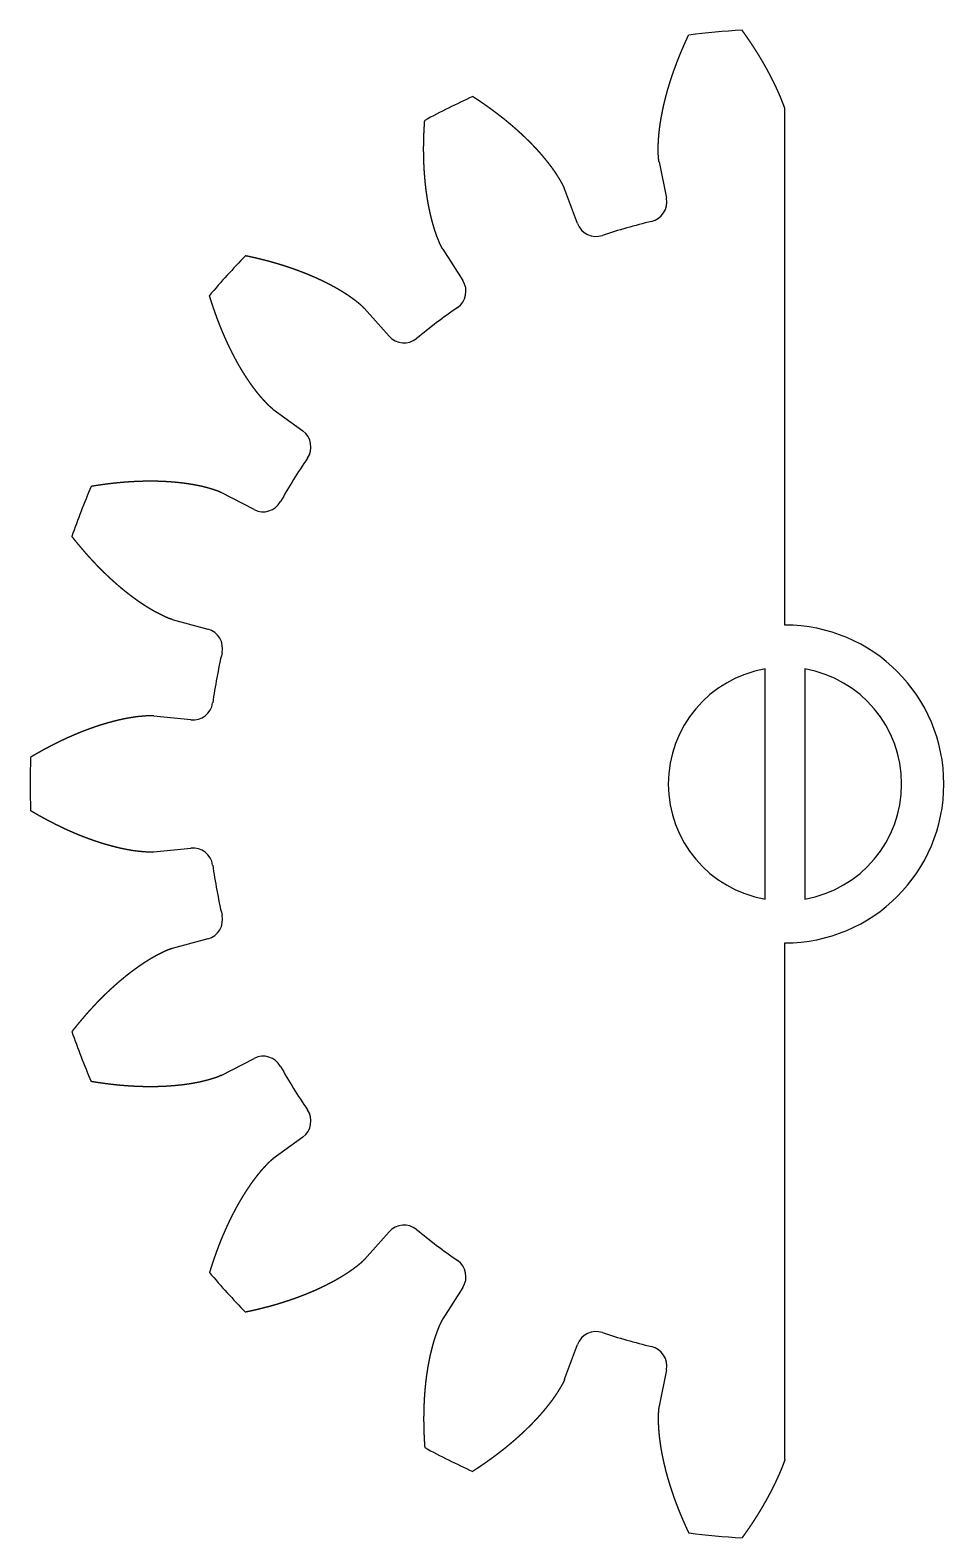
# Model space of a CAD drawing. Header units: millimetres. Extents: x -19 to 4, y -19 to 19.
import ezdxf

# ---------------------------------------------------------------- set-up
doc = ezdxf.new("R2010")
doc.units = ezdxf.units.MM
doc.layers.get('0').update_dxf_attribs({"linetype": 'CONTINUOUS'})

msp = doc.modelspace()

# ---------------------------------------------------------------- linework, layer by layer
for p, q in [((0, 4), (0, 17)), ((-3.169, 15.657), (-2.984, 14.741)), ((-5.223, 14.105), (-5.548, 14.98)), ((-8.611, 13.455), (-8.108, 12.668)), ((-9.965, 11.265), (-10.585, 11.965)), ((-12.89, 9.436), (-12.137, 8.883)), ((-13.362, 6.905), (-14.192, 7.333)), ((-15.428, 4.142), (-14.526, 3.899)), ((-14.954, 1.612), (-15.883, 1.711)), ((-15.883, -1.711), (-14.954, -1.612)), ((-14.526, -3.899), (-15.428, -4.142)), ((0, -17), (0, -4)), ((-14.192, -7.333), (-13.362, -6.905)), ((-12.137, -8.883), (-12.89, -9.436)), ((-10.585, -11.965), (-9.965, -11.265)), ((-8.108, -12.668), (-8.611, -13.455)), ((-5.548, -14.98), (-5.223, -14.105)), ((-2.984, -14.741), (-3.169, -15.657))]:
    msp.add_line(p, q)
for points in [[(-0.5, -2.895), (-0.5, 2.895, 0.842075)], [(0.5, 2.895), (0.5, -2.895, 0.842075)]]:
    msp.add_lwpolyline(points, format="xyb", close=True)
for centre, radius, start, end in [((0, 0), 19, 93.2614, 97.3268), ((0, 0), 19, 114.4379, 118.5033), ((-3.475, 14.643), 0.5, -76.6512, 11.3997), ((-4.754, 14.279), 0.5, 200.365, 288.4159), ((0, 0), 14.549, 103.3488, 108.4159), ((0, 0), 19, 135.6143, 139.6798), ((-8.529, 12.399), 0.5, -55.4747, 32.5762), ((0, 0), 14.549, 124.5253, 129.5924), ((-9.591, 11.597), 0.5, 221.5415, 309.5924), ((-12.432, 8.48), 0.5, -34.2983, 53.7526), ((0, 0), 14.549, 145.7017, 150.7688), ((0, 0), 19, 156.7908, 160.8563), ((-13.133, 7.349), 0.5, 242.718, 330.7688), ((-14.656, 3.416), 0.5, -13.1218, 74.9291), ((0, 0), 4, -90, 90), ((0, 0), 14.549, 166.8782, 171.9453), ((-14.901, 2.109), 0.5, 263.8944, 351.9453), ((0, 0), 19, 177.9673, 182.0327), ((-14.901, -2.109), 0.5, 8.0547, 96.1056), ((0, 0), 14.549, 188.0547, 193.1218), ((-14.656, -3.416), 0.5, -74.9291, 13.1218), ((0, 0), 19, 199.1437, 203.2092), ((-13.133, -7.349), 0.5, 29.2312, 117.282), ((0, 0), 14.549, 209.2312, 214.2983), ((-12.432, -8.48), 0.5, -53.7526, 34.2983), ((-9.591, -11.597), 0.5, 50.4076, 138.4585), ((0, 0), 14.549, 230.4076, 235.4747), ((-8.529, -12.399), 0.5, -32.5762, 55.4747), ((0, 0), 19, 220.3202, 224.3857), ((-4.754, -14.279), 0.5, 71.5841, 159.635), ((0, 0), 14.549, 251.5841, 256.6512), ((-3.475, -14.643), 0.5, -11.3997, 76.6512), ((0, 0), 19, 241.4967, 245.5621), ((0, 0), 19, 262.6732, 266.7386)]:
    msp.add_arc(centre, radius, start, end)
for points in [[(0, 17), (-0.002, 17.006), (-0.008, 17.021), (-0.016, 17.044), (-0.028, 17.076), (-0.044, 17.117), (-0.061, 17.16), (-0.078, 17.204), (-0.096, 17.247), (-0.114, 17.29), (-0.132, 17.334), (-0.151, 17.377), (-0.17, 17.42), (-0.19, 17.463), (-0.209, 17.506), (-0.23, 17.549), (-0.25, 17.592), (-0.271, 17.634), (-0.292, 17.677), (-0.313, 17.72), (-0.334, 17.763), (-0.356, 17.805), (-0.378, 17.848), (-0.401, 17.89), (-0.424, 17.932), (-0.447, 17.975), (-0.47, 18.017), (-0.494, 18.059), (-0.518, 18.101), (-0.542, 18.143), (-0.566, 18.185), (-0.591, 18.227), (-0.616, 18.269), (-0.641, 18.311), (-0.667, 18.353), (-0.693, 18.394), (-0.719, 18.436), (-0.745, 18.477), (-0.772, 18.519), (-0.798, 18.56), (-0.826, 18.601), (-0.853, 18.643), (-0.881, 18.684), (-0.908, 18.725), (-0.937, 18.766), (-0.965, 18.807), (-0.994, 18.847), (-1.022, 18.888), (-1.046, 18.921), (-1.063, 18.945), (-1.075, 18.961), (-1.081, 18.969)], [(0, -17), (-0.002, -17.006), (-0.008, -17.021), (-0.016, -17.044), (-0.028, -17.076), (-0.044, -17.117), (-0.061, -17.16), (-0.078, -17.204), (-0.096, -17.247), (-0.114, -17.29), (-0.132, -17.334), (-0.151, -17.377), (-0.17, -17.42), (-0.19, -17.463), (-0.209, -17.506), (-0.23, -17.549), (-0.25, -17.592), (-0.271, -17.634), (-0.292, -17.677), (-0.313, -17.72), (-0.334, -17.763), (-0.356, -17.805), (-0.378, -17.848), (-0.401, -17.89), (-0.424, -17.932), (-0.447, -17.975), (-0.47, -18.017), (-0.494, -18.059), (-0.518, -18.101), (-0.542, -18.143), (-0.566, -18.185), (-0.591, -18.227), (-0.616, -18.269), (-0.641, -18.311), (-0.667, -18.353), (-0.693, -18.394), (-0.719, -18.436), (-0.745, -18.477), (-0.772, -18.519), (-0.798, -18.56), (-0.826, -18.601), (-0.853, -18.643), (-0.881, -18.684), (-0.908, -18.725), (-0.937, -18.766), (-0.965, -18.807), (-0.994, -18.847), (-1.022, -18.888), (-1.046, -18.921), (-1.063, -18.945), (-1.075, -18.961), (-1.081, -18.969)]]:
    msp.add_open_spline(points, degree=5, knots=[0.3330675, 0.3330675, 0.3330675, 0.3330675, 0.3330675, 0.3330675, 0.3428571, 0.3571429, 0.3714286, 0.3857143, 0.4, 0.4142857, 0.4285714, 0.4428571, 0.4571429, 0.4714286, 0.4857143, 0.5, 0.5142857, 0.5285714, 0.5428571, 0.5571429, 0.5714286, 0.5857143, 0.6, 0.6142857, 0.6285714, 0.6428571, 0.6571429, 0.6714286, 0.6857143, 0.7, 0.7142857, 0.7285714, 0.7428571, 0.7571429, 0.7714286, 0.7857143, 0.8, 0.8142857, 0.8285714, 0.8428571, 0.8571429, 0.8714286, 0.8857143, 0.9, 0.9142857, 0.9285714, 0.9428571, 0.9571429, 0.9714286, 0.9857143, 1, 1, 1, 1, 1, 1])
for points in [[(-3.169, 15.657), (-3.171, 15.666), (-3.174, 15.684), (-3.178, 15.71), (-3.182, 15.745), (-3.186, 15.79), (-3.188, 15.834), (-3.189, 15.879), (-3.189, 15.924), (-3.19, 15.969), (-3.19, 16.014), (-3.189, 16.059), (-3.188, 16.104), (-3.186, 16.15), (-3.184, 16.195), (-3.181, 16.24), (-3.177, 16.286), (-3.173, 16.331), (-3.169, 16.377), (-3.164, 16.422), (-3.159, 16.468), (-3.153, 16.513), (-3.147, 16.559), (-3.14, 16.605), (-3.134, 16.65), (-3.126, 16.696), (-3.119, 16.742), (-3.11, 16.788), (-3.102, 16.834), (-3.093, 16.879), (-3.084, 16.925), (-3.075, 16.971), (-3.065, 17.017), (-3.055, 17.063), (-3.044, 17.109), (-3.033, 17.154), (-3.022, 17.2), (-3.011, 17.246), (-2.999, 17.292), (-2.987, 17.338), (-2.974, 17.384), (-2.962, 17.43), (-2.949, 17.476), (-2.935, 17.522), (-2.921, 17.567), (-2.908, 17.613), (-2.893, 17.659), (-2.879, 17.705), (-2.864, 17.751), (-2.849, 17.797), (-2.833, 17.842), (-2.817, 17.888), (-2.801, 17.934), (-2.785, 17.98), (-2.768, 18.026), (-2.751, 18.071), (-2.734, 18.117), (-2.717, 18.163), (-2.699, 18.208), (-2.681, 18.254), (-2.663, 18.3), (-2.644, 18.345), (-2.626, 18.391), (-2.607, 18.436), (-2.587, 18.482), (-2.568, 18.527), (-2.548, 18.573), (-2.528, 18.618), (-2.507, 18.664), (-2.487, 18.709), (-2.466, 18.754), (-2.449, 18.791), (-2.436, 18.818), (-2.427, 18.836), (-2.423, 18.845)], [(-5.548, 14.98), (-5.551, 14.989), (-5.558, 15.005), (-5.568, 15.03), (-5.583, 15.062), (-5.604, 15.102), (-5.626, 15.141), (-5.648, 15.179), (-5.671, 15.218), (-5.695, 15.256), (-5.719, 15.295), (-5.743, 15.333), (-5.767, 15.37), (-5.793, 15.408), (-5.819, 15.445), (-5.845, 15.482), (-5.872, 15.519), (-5.9, 15.555), (-5.927, 15.592), (-5.955, 15.628), (-5.984, 15.664), (-6.013, 15.7), (-6.042, 15.735), (-6.071, 15.771), (-6.101, 15.806), (-6.131, 15.841), (-6.162, 15.876), (-6.193, 15.911), (-6.224, 15.945), (-6.256, 15.98), (-6.288, 16.014), (-6.32, 16.048), (-6.352, 16.082), (-6.385, 16.115), (-6.418, 16.149), (-6.452, 16.182), (-6.485, 16.215), (-6.519, 16.248), (-6.553, 16.281), (-6.588, 16.313), (-6.623, 16.346), (-6.658, 16.378), (-6.693, 16.41), (-6.728, 16.442), (-6.764, 16.474), (-6.8, 16.506), (-6.836, 16.537), (-6.873, 16.568), (-6.91, 16.6), (-6.947, 16.631), (-6.984, 16.661), (-7.022, 16.692), (-7.059, 16.723), (-7.097, 16.753), (-7.135, 16.783), (-7.174, 16.813), (-7.213, 16.843), (-7.251, 16.872), (-7.291, 16.902), (-7.33, 16.931), (-7.369, 16.96), (-7.409, 16.989), (-7.449, 17.018), (-7.489, 17.047), (-7.53, 17.076), (-7.57, 17.104), (-7.611, 17.132), (-7.652, 17.16), (-7.693, 17.188), (-7.735, 17.216), (-7.777, 17.243), (-7.81, 17.265), (-7.835, 17.282), (-7.852, 17.292), (-7.86, 17.298)], [(-8.611, 13.455), (-8.616, 13.463), (-8.625, 13.478), (-8.639, 13.501), (-8.655, 13.533), (-8.675, 13.573), (-8.693, 13.614), (-8.71, 13.655), (-8.726, 13.697), (-8.743, 13.738), (-8.759, 13.781), (-8.775, 13.823), (-8.79, 13.865), (-8.805, 13.908), (-8.819, 13.951), (-8.833, 13.995), (-8.846, 14.038), (-8.858, 14.082), (-8.871, 14.126), (-8.882, 14.17), (-8.894, 14.215), (-8.905, 14.259), (-8.916, 14.304), (-8.927, 14.349), (-8.937, 14.394), (-8.946, 14.439), (-8.956, 14.485), (-8.965, 14.53), (-8.974, 14.576), (-8.982, 14.622), (-8.99, 14.668), (-8.998, 14.714), (-9.005, 14.761), (-9.012, 14.807), (-9.019, 14.854), (-9.026, 14.9), (-9.032, 14.947), (-9.038, 14.994), (-9.043, 15.041), (-9.048, 15.088), (-9.053, 15.136), (-9.058, 15.183), (-9.062, 15.23), (-9.066, 15.278), (-9.07, 15.326), (-9.074, 15.374), (-9.077, 15.422), (-9.08, 15.47), (-9.083, 15.518), (-9.085, 15.566), (-9.087, 15.614), (-9.089, 15.663), (-9.091, 15.711), (-9.092, 15.76), (-9.093, 15.808), (-9.094, 15.857), (-9.094, 15.906), (-9.095, 15.955), (-9.095, 16.004), (-9.094, 16.053), (-9.094, 16.102), (-9.093, 16.151), (-9.092, 16.2), (-9.09, 16.25), (-9.089, 16.299), (-9.087, 16.349), (-9.085, 16.398), (-9.083, 16.448), (-9.08, 16.498), (-9.077, 16.547), (-9.074, 16.597), (-9.071, 16.637), (-9.069, 16.667), (-9.068, 16.687), (-9.067, 16.697)], [(-10.585, 11.965), (-10.591, 11.971), (-10.603, 11.984), (-10.622, 12.004), (-10.647, 12.028), (-10.681, 12.058), (-10.715, 12.086), (-10.75, 12.114), (-10.786, 12.142), (-10.821, 12.169), (-10.857, 12.196), (-10.894, 12.223), (-10.93, 12.249), (-10.968, 12.275), (-11.005, 12.3), (-11.043, 12.325), (-11.082, 12.35), (-11.12, 12.374), (-11.159, 12.398), (-11.199, 12.421), (-11.238, 12.445), (-11.278, 12.468), (-11.318, 12.49), (-11.358, 12.513), (-11.399, 12.535), (-11.44, 12.557), (-11.481, 12.578), (-11.522, 12.599), (-11.564, 12.62), (-11.606, 12.641), (-11.648, 12.661), (-11.69, 12.681), (-11.733, 12.701), (-11.775, 12.72), (-11.818, 12.74), (-11.862, 12.759), (-11.905, 12.777), (-11.948, 12.796), (-11.992, 12.814), (-12.036, 12.832), (-12.08, 12.85), (-12.124, 12.867), (-12.169, 12.884), (-12.214, 12.901), (-12.259, 12.918), (-12.304, 12.935), (-12.349, 12.951), (-12.394, 12.967), (-12.44, 12.983), (-12.485, 12.998), (-12.531, 13.013), (-12.577, 13.028), (-12.623, 13.043), (-12.67, 13.058), (-12.716, 13.072), (-12.763, 13.086), (-12.81, 13.1), (-12.857, 13.114), (-12.904, 13.127), (-12.951, 13.14), (-12.999, 13.153), (-13.046, 13.166), (-13.094, 13.178), (-13.142, 13.19), (-13.19, 13.202), (-13.238, 13.214), (-13.286, 13.226), (-13.334, 13.237), (-13.383, 13.248), (-13.432, 13.259), (-13.48, 13.27), (-13.519, 13.278), (-13.549, 13.284), (-13.568, 13.288), (-13.578, 13.29)], [(-12.89, 9.436), (-12.897, 9.441), (-12.912, 9.452), (-12.933, 9.469), (-12.96, 9.492), (-12.992, 9.523), (-13.023, 9.554), (-13.054, 9.587), (-13.085, 9.619), (-13.115, 9.652), (-13.146, 9.686), (-13.176, 9.719), (-13.205, 9.754), (-13.235, 9.788), (-13.263, 9.823), (-13.292, 9.859), (-13.32, 9.895), (-13.347, 9.931), (-13.375, 9.968), (-13.402, 10.005), (-13.428, 10.042), (-13.455, 10.079), (-13.481, 10.117), (-13.507, 10.155), (-13.533, 10.194), (-13.558, 10.233), (-13.584, 10.272), (-13.609, 10.311), (-13.633, 10.35), (-13.658, 10.39), (-13.682, 10.43), (-13.706, 10.47), (-13.729, 10.511), (-13.753, 10.552), (-13.776, 10.592), (-13.799, 10.634), (-13.821, 10.675), (-13.844, 10.717), (-13.866, 10.759), (-13.888, 10.801), (-13.91, 10.843), (-13.931, 10.886), (-13.952, 10.928), (-13.973, 10.971), (-13.994, 11.014), (-14.015, 11.058), (-14.035, 11.101), (-14.055, 11.145), (-14.075, 11.189), (-14.095, 11.233), (-14.114, 11.277), (-14.133, 11.322), (-14.152, 11.366), (-14.171, 11.411), (-14.19, 11.456), (-14.208, 11.501), (-14.226, 11.547), (-14.244, 11.592), (-14.262, 11.638), (-14.279, 11.684), (-14.296, 11.73), (-14.313, 11.776), (-14.33, 11.822), (-14.347, 11.869), (-14.363, 11.915), (-14.379, 11.962), (-14.395, 12.009), (-14.411, 12.056), (-14.426, 12.103), (-14.442, 12.151), (-14.457, 12.198), (-14.469, 12.237), (-14.478, 12.265), (-14.483, 12.285), (-14.486, 12.294)], [(-14.192, 7.333), (-14.2, 7.337), (-14.216, 7.345), (-14.241, 7.356), (-14.273, 7.37), (-14.315, 7.385), (-14.358, 7.399), (-14.4, 7.413), (-14.443, 7.425), (-14.487, 7.438), (-14.53, 7.45), (-14.573, 7.462), (-14.617, 7.473), (-14.661, 7.484), (-14.705, 7.494), (-14.75, 7.504), (-14.795, 7.513), (-14.839, 7.521), (-14.884, 7.529), (-14.93, 7.537), (-14.975, 7.545), (-15.02, 7.552), (-15.066, 7.558), (-15.111, 7.565), (-15.157, 7.571), (-15.203, 7.576), (-15.249, 7.581), (-15.296, 7.586), (-15.342, 7.59), (-15.388, 7.594), (-15.435, 7.598), (-15.482, 7.602), (-15.529, 7.605), (-15.575, 7.608), (-15.622, 7.61), (-15.669, 7.612), (-15.717, 7.614), (-15.764, 7.616), (-15.811, 7.617), (-15.859, 7.618), (-15.906, 7.618), (-15.954, 7.618), (-16.002, 7.618), (-16.049, 7.618), (-16.097, 7.618), (-16.145, 7.617), (-16.193, 7.615), (-16.241, 7.614), (-16.289, 7.612), (-16.338, 7.61), (-16.386, 7.608), (-16.434, 7.605), (-16.483, 7.602), (-16.531, 7.599), (-16.58, 7.596), (-16.628, 7.592), (-16.677, 7.588), (-16.726, 7.584), (-16.775, 7.579), (-16.823, 7.574), (-16.872, 7.569), (-16.921, 7.564), (-16.97, 7.558), (-17.019, 7.552), (-17.068, 7.546), (-17.117, 7.54), (-17.167, 7.533), (-17.216, 7.526), (-17.265, 7.519), (-17.314, 7.512), (-17.364, 7.504), (-17.403, 7.498), (-17.433, 7.493), (-17.452, 7.489), (-17.462, 7.488)], [(-15.428, 4.142), (-15.437, 4.145), (-15.454, 4.149), (-15.48, 4.157), (-15.513, 4.169), (-15.555, 4.186), (-15.595, 4.205), (-15.636, 4.224), (-15.676, 4.243), (-15.717, 4.263), (-15.757, 4.283), (-15.797, 4.303), (-15.837, 4.325), (-15.877, 4.346), (-15.916, 4.369), (-15.955, 4.392), (-15.995, 4.415), (-16.033, 4.439), (-16.072, 4.463), (-16.111, 4.488), (-16.149, 4.513), (-16.188, 4.538), (-16.226, 4.564), (-16.264, 4.59), (-16.302, 4.617), (-16.339, 4.644), (-16.377, 4.671), (-16.414, 4.699), (-16.452, 4.726), (-16.489, 4.755), (-16.526, 4.783), (-16.562, 4.812), (-16.599, 4.841), (-16.636, 4.871), (-16.672, 4.901), (-16.708, 4.931), (-16.744, 4.961), (-16.78, 4.992), (-16.816, 5.023), (-16.852, 5.055), (-16.887, 5.086), (-16.923, 5.118), (-16.958, 5.15), (-16.993, 5.183), (-17.028, 5.215), (-17.063, 5.248), (-17.097, 5.281), (-17.132, 5.315), (-17.166, 5.349), (-17.201, 5.383), (-17.235, 5.417), (-17.269, 5.451), (-17.303, 5.486), (-17.336, 5.521), (-17.37, 5.557), (-17.403, 5.592), (-17.436, 5.628), (-17.47, 5.664), (-17.503, 5.7), (-17.535, 5.736), (-17.568, 5.773), (-17.601, 5.81), (-17.633, 5.847), (-17.665, 5.885), (-17.697, 5.922), (-17.729, 5.96), (-17.761, 5.998), (-17.793, 6.036), (-17.825, 6.075), (-17.856, 6.113), (-17.887, 6.152), (-17.912, 6.184), (-17.931, 6.207), (-17.943, 6.223), (-17.949, 6.231)], [(-15.883, 1.711), (-15.892, 1.712), (-15.91, 1.713), (-15.936, 1.715), (-15.972, 1.716), (-16.016, 1.715), (-16.061, 1.713), (-16.106, 1.71), (-16.15, 1.706), (-16.195, 1.703), (-16.24, 1.698), (-16.285, 1.694), (-16.33, 1.688), (-16.375, 1.683), (-16.42, 1.676), (-16.465, 1.669), (-16.509, 1.661), (-16.554, 1.653), (-16.599, 1.644), (-16.644, 1.635), (-16.689, 1.626), (-16.734, 1.616), (-16.779, 1.606), (-16.824, 1.595), (-16.869, 1.584), (-16.913, 1.572), (-16.958, 1.56), (-17.003, 1.548), (-17.048, 1.536), (-17.093, 1.523), (-17.138, 1.509), (-17.182, 1.496), (-17.227, 1.482), (-17.272, 1.467), (-17.317, 1.453), (-17.361, 1.438), (-17.406, 1.422), (-17.45, 1.407), (-17.495, 1.391), (-17.54, 1.374), (-17.584, 1.358), (-17.629, 1.341), (-17.673, 1.324), (-17.718, 1.306), (-17.762, 1.288), (-17.806, 1.27), (-17.851, 1.251), (-17.895, 1.233), (-17.939, 1.214), (-17.984, 1.194), (-18.028, 1.175), (-18.072, 1.155), (-18.116, 1.135), (-18.16, 1.114), (-18.204, 1.093), (-18.248, 1.072), (-18.292, 1.051), (-18.336, 1.029), (-18.38, 1.008), (-18.423, 0.985), (-18.467, 0.963), (-18.511, 0.94), (-18.555, 0.917), (-18.598, 0.894), (-18.642, 0.871), (-18.685, 0.847), (-18.729, 0.823), (-18.772, 0.799), (-18.815, 0.774), (-18.859, 0.75), (-18.902, 0.725), (-18.936, 0.705), (-18.962, 0.689), (-18.979, 0.679), (-18.988, 0.674)], [(-15.883, -1.711), (-15.892, -1.712), (-15.91, -1.713), (-15.936, -1.715), (-15.972, -1.716), (-16.016, -1.715), (-16.061, -1.713), (-16.106, -1.71), (-16.15, -1.706), (-16.195, -1.703), (-16.24, -1.698), (-16.285, -1.694), (-16.33, -1.688), (-16.375, -1.683), (-16.42, -1.676), (-16.465, -1.669), (-16.509, -1.661), (-16.554, -1.653), (-16.599, -1.644), (-16.644, -1.635), (-16.689, -1.626), (-16.734, -1.616), (-16.779, -1.606), (-16.824, -1.595), (-16.869, -1.584), (-16.913, -1.572), (-16.958, -1.56), (-17.003, -1.548), (-17.048, -1.536), (-17.093, -1.523), (-17.138, -1.509), (-17.182, -1.496), (-17.227, -1.482), (-17.272, -1.467), (-17.317, -1.453), (-17.361, -1.438), (-17.406, -1.422), (-17.45, -1.407), (-17.495, -1.391), (-17.54, -1.374), (-17.584, -1.358), (-17.629, -1.341), (-17.673, -1.324), (-17.718, -1.306), (-17.762, -1.288), (-17.806, -1.27), (-17.851, -1.251), (-17.895, -1.233), (-17.939, -1.214), (-17.984, -1.194), (-18.028, -1.175), (-18.072, -1.155), (-18.116, -1.135), (-18.16, -1.114), (-18.204, -1.093), (-18.248, -1.072), (-18.292, -1.051), (-18.336, -1.029), (-18.38, -1.008), (-18.423, -0.985), (-18.467, -0.963), (-18.511, -0.94), (-18.555, -0.917), (-18.598, -0.894), (-18.642, -0.871), (-18.685, -0.847), (-18.729, -0.823), (-18.772, -0.799), (-18.815, -0.774), (-18.859, -0.75), (-18.902, -0.725), (-18.936, -0.705), (-18.962, -0.689), (-18.979, -0.679), (-18.988, -0.674)], [(-15.428, -4.142), (-15.437, -4.145), (-15.454, -4.149), (-15.48, -4.157), (-15.513, -4.169), (-15.555, -4.186), (-15.595, -4.205), (-15.636, -4.224), (-15.676, -4.243), (-15.717, -4.263), (-15.757, -4.283), (-15.797, -4.303), (-15.837, -4.325), (-15.877, -4.346), (-15.916, -4.369), (-15.955, -4.392), (-15.995, -4.415), (-16.033, -4.439), (-16.072, -4.463), (-16.111, -4.488), (-16.149, -4.513), (-16.188, -4.538), (-16.226, -4.564), (-16.264, -4.59), (-16.302, -4.617), (-16.339, -4.644), (-16.377, -4.671), (-16.414, -4.699), (-16.452, -4.726), (-16.489, -4.755), (-16.526, -4.783), (-16.562, -4.812), (-16.599, -4.841), (-16.636, -4.871), (-16.672, -4.901), (-16.708, -4.931), (-16.744, -4.961), (-16.78, -4.992), (-16.816, -5.023), (-16.852, -5.055), (-16.887, -5.086), (-16.923, -5.118), (-16.958, -5.15), (-16.993, -5.183), (-17.028, -5.215), (-17.063, -5.248), (-17.097, -5.281), (-17.132, -5.315), (-17.166, -5.349), (-17.201, -5.383), (-17.235, -5.417), (-17.269, -5.451), (-17.303, -5.486), (-17.336, -5.521), (-17.37, -5.557), (-17.403, -5.592), (-17.436, -5.628), (-17.47, -5.664), (-17.503, -5.7), (-17.535, -5.736), (-17.568, -5.773), (-17.601, -5.81), (-17.633, -5.847), (-17.665, -5.885), (-17.697, -5.922), (-17.729, -5.96), (-17.761, -5.998), (-17.793, -6.036), (-17.825, -6.075), (-17.856, -6.113), (-17.887, -6.152), (-17.912, -6.184), (-17.931, -6.207), (-17.943, -6.223), (-17.949, -6.231)], [(-14.192, -7.333), (-14.2, -7.337), (-14.216, -7.345), (-14.241, -7.356), (-14.273, -7.37), (-14.315, -7.385), (-14.358, -7.399), (-14.4, -7.413), (-14.443, -7.425), (-14.487, -7.438), (-14.53, -7.45), (-14.573, -7.462), (-14.617, -7.473), (-14.661, -7.484), (-14.705, -7.494), (-14.75, -7.504), (-14.795, -7.513), (-14.839, -7.521), (-14.884, -7.529), (-14.93, -7.537), (-14.975, -7.545), (-15.02, -7.552), (-15.066, -7.558), (-15.111, -7.565), (-15.157, -7.571), (-15.203, -7.576), (-15.249, -7.581), (-15.296, -7.586), (-15.342, -7.59), (-15.388, -7.594), (-15.435, -7.598), (-15.482, -7.602), (-15.529, -7.605), (-15.575, -7.608), (-15.622, -7.61), (-15.669, -7.612), (-15.717, -7.614), (-15.764, -7.616), (-15.811, -7.617), (-15.859, -7.618), (-15.906, -7.618), (-15.954, -7.618), (-16.002, -7.618), (-16.049, -7.618), (-16.097, -7.618), (-16.145, -7.617), (-16.193, -7.615), (-16.241, -7.614), (-16.289, -7.612), (-16.338, -7.61), (-16.386, -7.608), (-16.434, -7.605), (-16.483, -7.602), (-16.531, -7.599), (-16.58, -7.596), (-16.628, -7.592), (-16.677, -7.588), (-16.726, -7.584), (-16.775, -7.579), (-16.823, -7.574), (-16.872, -7.569), (-16.921, -7.564), (-16.97, -7.558), (-17.019, -7.552), (-17.068, -7.546), (-17.117, -7.54), (-17.167, -7.533), (-17.216, -7.526), (-17.265, -7.519), (-17.314, -7.512), (-17.364, -7.504), (-17.403, -7.498), (-17.433, -7.493), (-17.452, -7.489), (-17.462, -7.488)], [(-12.89, -9.436), (-12.897, -9.441), (-12.912, -9.452), (-12.933, -9.469), (-12.96, -9.492), (-12.992, -9.523), (-13.023, -9.554), (-13.054, -9.587), (-13.085, -9.619), (-13.115, -9.652), (-13.146, -9.686), (-13.176, -9.719), (-13.205, -9.754), (-13.235, -9.788), (-13.263, -9.823), (-13.292, -9.859), (-13.32, -9.895), (-13.347, -9.931), (-13.375, -9.968), (-13.402, -10.005), (-13.428, -10.042), (-13.455, -10.079), (-13.481, -10.117), (-13.507, -10.155), (-13.533, -10.194), (-13.558, -10.233), (-13.584, -10.272), (-13.609, -10.311), (-13.633, -10.35), (-13.658, -10.39), (-13.682, -10.43), (-13.706, -10.47), (-13.729, -10.511), (-13.753, -10.552), (-13.776, -10.592), (-13.799, -10.634), (-13.821, -10.675), (-13.844, -10.717), (-13.866, -10.759), (-13.888, -10.801), (-13.91, -10.843), (-13.931, -10.886), (-13.952, -10.928), (-13.973, -10.971), (-13.994, -11.014), (-14.015, -11.058), (-14.035, -11.101), (-14.055, -11.145), (-14.075, -11.189), (-14.095, -11.233), (-14.114, -11.277), (-14.133, -11.322), (-14.152, -11.366), (-14.171, -11.411), (-14.19, -11.456), (-14.208, -11.501), (-14.226, -11.547), (-14.244, -11.592), (-14.262, -11.638), (-14.279, -11.684), (-14.296, -11.73), (-14.313, -11.776), (-14.33, -11.822), (-14.347, -11.869), (-14.363, -11.915), (-14.379, -11.962), (-14.395, -12.009), (-14.411, -12.056), (-14.426, -12.103), (-14.442, -12.151), (-14.457, -12.198), (-14.469, -12.237), (-14.478, -12.265), (-14.483, -12.285), (-14.486, -12.294)], [(-10.585, -11.965), (-10.591, -11.971), (-10.603, -11.984), (-10.622, -12.004), (-10.647, -12.028), (-10.681, -12.058), (-10.715, -12.086), (-10.75, -12.114), (-10.786, -12.142), (-10.821, -12.169), (-10.857, -12.196), (-10.894, -12.223), (-10.93, -12.249), (-10.968, -12.275), (-11.005, -12.3), (-11.043, -12.325), (-11.082, -12.35), (-11.12, -12.374), (-11.159, -12.398), (-11.199, -12.421), (-11.238, -12.445), (-11.278, -12.468), (-11.318, -12.49), (-11.358, -12.513), (-11.399, -12.535), (-11.44, -12.557), (-11.481, -12.578), (-11.522, -12.599), (-11.564, -12.62), (-11.606, -12.641), (-11.648, -12.661), (-11.69, -12.681), (-11.733, -12.701), (-11.775, -12.72), (-11.818, -12.74), (-11.862, -12.759), (-11.905, -12.777), (-11.948, -12.796), (-11.992, -12.814), (-12.036, -12.832), (-12.08, -12.85), (-12.124, -12.867), (-12.169, -12.884), (-12.214, -12.901), (-12.259, -12.918), (-12.304, -12.935), (-12.349, -12.951), (-12.394, -12.967), (-12.44, -12.983), (-12.485, -12.998), (-12.531, -13.013), (-12.577, -13.028), (-12.623, -13.043), (-12.67, -13.058), (-12.716, -13.072), (-12.763, -13.086), (-12.81, -13.1), (-12.857, -13.114), (-12.904, -13.127), (-12.951, -13.14), (-12.999, -13.153), (-13.046, -13.166), (-13.094, -13.178), (-13.142, -13.19), (-13.19, -13.202), (-13.238, -13.214), (-13.286, -13.226), (-13.334, -13.237), (-13.383, -13.248), (-13.432, -13.259), (-13.48, -13.27), (-13.519, -13.278), (-13.549, -13.284), (-13.568, -13.288), (-13.578, -13.29)], [(-8.611, -13.455), (-8.616, -13.463), (-8.625, -13.478), (-8.639, -13.501), (-8.655, -13.533), (-8.675, -13.573), (-8.693, -13.614), (-8.71, -13.655), (-8.726, -13.697), (-8.743, -13.738), (-8.759, -13.781), (-8.775, -13.823), (-8.79, -13.865), (-8.805, -13.908), (-8.819, -13.951), (-8.833, -13.995), (-8.846, -14.038), (-8.858, -14.082), (-8.871, -14.126), (-8.882, -14.17), (-8.894, -14.215), (-8.905, -14.259), (-8.916, -14.304), (-8.927, -14.349), (-8.937, -14.394), (-8.946, -14.439), (-8.956, -14.485), (-8.965, -14.53), (-8.974, -14.576), (-8.982, -14.622), (-8.99, -14.668), (-8.998, -14.714), (-9.005, -14.761), (-9.012, -14.807), (-9.019, -14.854), (-9.026, -14.9), (-9.032, -14.947), (-9.038, -14.994), (-9.043, -15.041), (-9.048, -15.088), (-9.053, -15.136), (-9.058, -15.183), (-9.062, -15.23), (-9.066, -15.278), (-9.07, -15.326), (-9.074, -15.374), (-9.077, -15.422), (-9.08, -15.47), (-9.083, -15.518), (-9.085, -15.566), (-9.087, -15.614), (-9.089, -15.663), (-9.091, -15.711), (-9.092, -15.76), (-9.093, -15.808), (-9.094, -15.857), (-9.094, -15.906), (-9.095, -15.955), (-9.095, -16.004), (-9.094, -16.053), (-9.094, -16.102), (-9.093, -16.151), (-9.092, -16.2), (-9.09, -16.25), (-9.089, -16.299), (-9.087, -16.349), (-9.085, -16.398), (-9.083, -16.448), (-9.08, -16.498), (-9.077, -16.547), (-9.074, -16.597), (-9.071, -16.637), (-9.069, -16.667), (-9.068, -16.687), (-9.067, -16.697)], [(-5.548, -14.98), (-5.551, -14.989), (-5.558, -15.005), (-5.568, -15.03), (-5.583, -15.062), (-5.604, -15.102), (-5.626, -15.141), (-5.648, -15.179), (-5.671, -15.218), (-5.695, -15.256), (-5.719, -15.295), (-5.743, -15.333), (-5.767, -15.37), (-5.793, -15.408), (-5.819, -15.445), (-5.845, -15.482), (-5.872, -15.519), (-5.9, -15.555), (-5.927, -15.592), (-5.955, -15.628), (-5.984, -15.664), (-6.013, -15.7), (-6.042, -15.735), (-6.071, -15.771), (-6.101, -15.806), (-6.131, -15.841), (-6.162, -15.876), (-6.193, -15.911), (-6.224, -15.945), (-6.256, -15.98), (-6.288, -16.014), (-6.32, -16.048), (-6.352, -16.082), (-6.385, -16.115), (-6.418, -16.149), (-6.452, -16.182), (-6.485, -16.215), (-6.519, -16.248), (-6.553, -16.281), (-6.588, -16.313), (-6.623, -16.346), (-6.658, -16.378), (-6.693, -16.41), (-6.728, -16.442), (-6.764, -16.474), (-6.8, -16.506), (-6.836, -16.537), (-6.873, -16.568), (-6.91, -16.6), (-6.947, -16.631), (-6.984, -16.661), (-7.022, -16.692), (-7.059, -16.723), (-7.097, -16.753), (-7.135, -16.783), (-7.174, -16.813), (-7.213, -16.843), (-7.251, -16.872), (-7.291, -16.902), (-7.33, -16.931), (-7.369, -16.96), (-7.409, -16.989), (-7.449, -17.018), (-7.489, -17.047), (-7.53, -17.076), (-7.57, -17.104), (-7.611, -17.132), (-7.652, -17.16), (-7.693, -17.188), (-7.735, -17.216), (-7.777, -17.243), (-7.81, -17.265), (-7.835, -17.282), (-7.852, -17.292), (-7.86, -17.298)], [(-3.169, -15.657), (-3.171, -15.666), (-3.174, -15.684), (-3.178, -15.71), (-3.182, -15.745), (-3.186, -15.79), (-3.188, -15.834), (-3.189, -15.879), (-3.189, -15.924), (-3.19, -15.969), (-3.19, -16.014), (-3.189, -16.059), (-3.188, -16.104), (-3.186, -16.15), (-3.184, -16.195), (-3.181, -16.24), (-3.177, -16.286), (-3.173, -16.331), (-3.169, -16.377), (-3.164, -16.422), (-3.159, -16.468), (-3.153, -16.513), (-3.147, -16.559), (-3.14, -16.605), (-3.134, -16.65), (-3.126, -16.696), (-3.119, -16.742), (-3.11, -16.788), (-3.102, -16.834), (-3.093, -16.879), (-3.084, -16.925), (-3.075, -16.971), (-3.065, -17.017), (-3.055, -17.063), (-3.044, -17.109), (-3.033, -17.154), (-3.022, -17.2), (-3.011, -17.246), (-2.999, -17.292), (-2.987, -17.338), (-2.974, -17.384), (-2.962, -17.43), (-2.949, -17.476), (-2.935, -17.522), (-2.921, -17.567), (-2.908, -17.613), (-2.893, -17.659), (-2.879, -17.705), (-2.864, -17.751), (-2.849, -17.797), (-2.833, -17.842), (-2.817, -17.888), (-2.801, -17.934), (-2.785, -17.98), (-2.768, -18.026), (-2.751, -18.071), (-2.734, -18.117), (-2.717, -18.163), (-2.699, -18.208), (-2.681, -18.254), (-2.663, -18.3), (-2.644, -18.345), (-2.626, -18.391), (-2.607, -18.436), (-2.587, -18.482), (-2.568, -18.527), (-2.548, -18.573), (-2.528, -18.618), (-2.507, -18.664), (-2.487, -18.709), (-2.466, -18.754), (-2.449, -18.791), (-2.436, -18.818), (-2.427, -18.836), (-2.423, -18.845)]]:
    msp.add_open_spline(points, degree=5)

doc.saveas('drawing.dxf')
